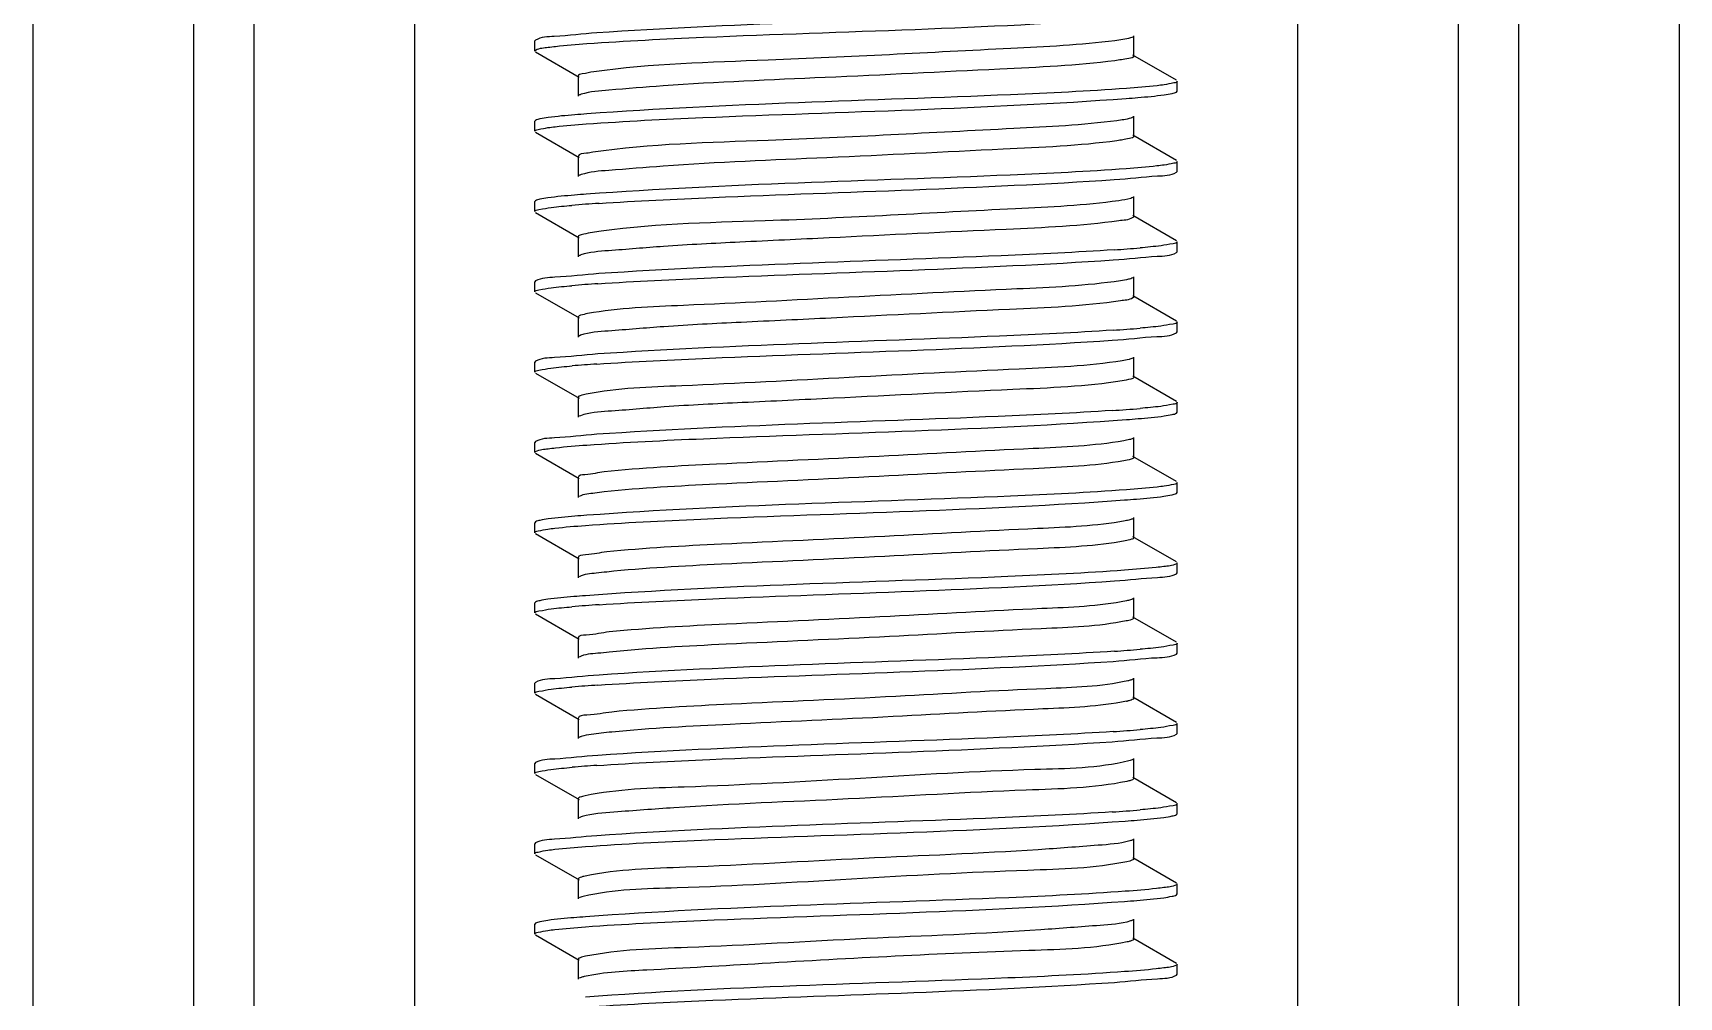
# Model space of a CAD drawing. Extents: x 27938 to 1507990, y 110129 to 923079.
# Drawn here: x 532387.5 to 532875.7, y 342115 to 342401 of the extents above; entities that cross this region are included whole.
import ezdxf

# ---------------------------------------------------------------- set-up
doc = ezdxf.new("R2010")
doc.units = 0
doc.header["$LTSCALE"] = 1000
doc.header["$MEASUREMENT"] = 0

msp = doc.modelspace()

# ---------------------------------------------------------------- linework, layer by layer
at = {"linetype": 'Continuous'}
for p, q in [((532387.5, 346328.15), (532387.5, 341587.12)), ((532435.13, 346328.15), (532435.13, 341587.12)), ((532452.99, 346328.15), (532452.99, 341587.12)), ((532500.61, 346328.15), (532500.61, 341587.12)), ((532762.55, 346328.15), (532762.55, 341587.12)), ((532810.18, 346328.15), (532810.18, 341587.12)), ((532828.04, 346328.15), (532828.04, 341587.12)), ((532875.66, 346328.15), (532875.66, 341587.12)), ((532536.56, 342398.86), (532536.33, 342398.6)), ((532536.33, 342395.62), (532536.33, 342398.6)), ((532536.33, 342395.62), (532536.33, 342398.6)), ((532713.95, 342394.13), (532713.95, 342400.09)), ((532536.56, 342395.36), (532549.48, 342387.88)), ((532726.61, 342386.95), (532713.69, 342394.43)), ((532549.22, 342388.18), (532549.22, 342382.23)), ((532726.61, 342383.45), (532726.83, 342383.71)), ((532726.83, 342383.71), (532726.83, 342386.69)), ((532726.83, 342383.71), (532726.83, 342386.69)), ((532536.56, 342375.05), (532536.33, 342374.78)), ((532536.33, 342371.81), (532536.33, 342374.78)), ((532536.33, 342371.81), (532536.33, 342374.78)), ((532713.95, 342370.32), (532713.95, 342376.27)), ((532536.56, 342371.55), (532549.48, 342364.07)), ((532726.61, 342363.14), (532713.69, 342370.62)), ((532549.22, 342364.37), (532549.22, 342358.41)), ((532726.61, 342359.64), (532726.83, 342359.9)), ((532726.83, 342359.9), (532726.83, 342362.88)), ((532726.83, 342359.9), (532726.83, 342362.88)), ((532536.56, 342351.23), (532536.33, 342350.97)), ((532536.33, 342348), (532536.33, 342350.97)), ((532536.33, 342348), (532536.33, 342350.97)), ((532713.95, 342346.51), (532713.95, 342352.46)), ((532536.56, 342347.73), (532549.48, 342340.25)), ((532726.61, 342339.33), (532713.69, 342346.81)), ((532549.22, 342340.55), (532549.22, 342334.6)), ((532726.83, 342336.09), (532726.83, 342339.07)), ((532726.83, 342336.09), (532726.83, 342339.07)), ((532726.61, 342335.83), (532726.83, 342336.09)), ((532536.56, 342327.42), (532536.33, 342327.16)), ((532536.33, 342324.18), (532536.33, 342327.16)), ((532536.33, 342324.18), (532536.33, 342327.16)), ((532536.56, 342323.92), (532549.48, 342316.44)), ((532713.95, 342322.69), (532713.95, 342328.65)), ((532726.61, 342315.51), (532713.69, 342323)), ((532549.22, 342316.74), (532549.22, 342310.79)), ((532726.83, 342312.28), (532726.83, 342315.25)), ((532726.83, 342312.28), (532726.83, 342315.25)), ((532549.93, 342311.29), (532549.48, 342311.09)), ((532726.61, 342312.02), (532726.83, 342312.28)), ((532713.95, 342298.88), (532713.95, 342304.83)), ((532536.56, 342303.61), (532536.33, 342303.35)), ((532536.33, 342300.37), (532536.33, 342303.35)), ((532536.33, 342300.37), (532536.33, 342303.35)), ((532536.56, 342300.11), (532549.48, 342292.63)), ((532726.61, 342291.7), (532713.69, 342299.18)), ((532549.22, 342292.93), (532549.22, 342286.98)), ((532726.83, 342288.46), (532726.83, 342291.44)), ((532726.83, 342288.46), (532726.83, 342291.44)), ((532549.89, 342287.46), (532549.48, 342287.28)), ((532726.61, 342288.2), (532726.83, 342288.46)), ((532713.95, 342275.07), (532713.95, 342281.02)), ((532536.56, 342279.79), (532536.33, 342279.53)), ((532536.33, 342276.56), (532536.33, 342279.53)), ((532536.33, 342276.56), (532536.33, 342279.53)), ((532536.56, 342276.3), (532549.48, 342268.81)), ((532726.61, 342267.89), (532713.69, 342275.37)), ((532549.22, 342269.12), (532549.22, 342263.16)), ((532726.83, 342264.65), (532726.83, 342267.63)), ((532726.83, 342264.65), (532726.83, 342267.63)), ((532726.61, 342264.39), (532726.83, 342264.65)), ((532536.56, 342255.98), (532536.33, 342255.72)), ((532536.33, 342252.74), (532536.33, 342255.72)), ((532536.33, 342252.74), (532536.33, 342255.72)), ((532713.95, 342251.26), (532713.95, 342257.21)), ((532536.56, 342252.48), (532549.48, 342245)), ((532726.61, 342244.08), (532713.69, 342251.56)), ((532549.22, 342245.3), (532549.22, 342239.35)), ((532726.83, 342240.84), (532726.83, 342243.81)), ((532726.83, 342240.84), (532726.83, 342243.81)), ((532726.61, 342240.58), (532726.83, 342240.84)), ((532536.56, 342232.17), (532536.33, 342231.91)), ((532536.33, 342228.93), (532536.33, 342231.91)), ((532536.33, 342228.93), (532536.33, 342231.91)), ((532713.95, 342227.44), (532713.95, 342233.4)), ((532536.56, 342228.67), (532549.48, 342221.19)), ((532726.61, 342220.26), (532713.69, 342227.74)), ((532549.22, 342221.49), (532549.22, 342215.54)), ((532726.61, 342216.76), (532726.83, 342217.03)), ((532726.83, 342217.03), (532726.83, 342220)), ((532726.83, 342217.03), (532726.83, 342220)), ((532536.56, 342208.36), (532536.33, 342208.1)), ((532536.33, 342205.12), (532536.33, 342208.1)), ((532536.33, 342205.12), (532536.33, 342208.1)), ((532713.95, 342203.63), (532713.95, 342209.58)), ((532536.56, 342204.86), (532549.48, 342197.38)), ((532726.61, 342196.45), (532713.69, 342203.93)), ((532549.22, 342197.68), (532549.22, 342191.72)), ((532726.61, 342192.95), (532726.83, 342193.21)), ((532726.83, 342193.21), (532726.83, 342196.19)), ((532726.83, 342193.21), (532726.83, 342196.19)), ((532536.56, 342184.54), (532536.33, 342184.28)), ((532536.33, 342181.31), (532536.33, 342184.28)), ((532536.33, 342181.31), (532536.33, 342184.28)), ((532713.95, 342179.82), (532713.95, 342185.77)), ((532536.56, 342181.05), (532549.48, 342173.56)), ((532712.47, 342179.1), (532711.88, 342178.97)), ((532726.61, 342172.64), (532713.69, 342180.12)), ((532549.22, 342173.86), (532549.22, 342167.91)), ((532726.61, 342169.14), (532726.83, 342169.4)), ((532726.83, 342169.4), (532726.83, 342172.38)), ((532726.83, 342169.4), (532726.83, 342172.38)), ((532536.56, 342160.73), (532536.33, 342160.47)), ((532536.33, 342157.49), (532536.33, 342160.47)), ((532536.33, 342157.49), (532536.33, 342160.47)), ((532713.95, 342156), (532713.95, 342161.96)), ((532536.56, 342157.23), (532549.48, 342149.75)), ((532712.77, 342155.36), (532711.93, 342155.16)), ((532726.61, 342148.82), (532713.69, 342156.31)), ((532549.22, 342150.05), (532549.22, 342144.1)), ((532726.83, 342145.59), (532726.83, 342148.56)), ((532726.83, 342145.59), (532726.83, 342148.56)), ((532726.61, 342145.33), (532726.83, 342145.59)), ((532536.56, 342136.92), (532536.33, 342136.66)), ((532536.33, 342133.68), (532536.33, 342136.66)), ((532536.33, 342133.68), (532536.33, 342136.66)), ((532713.95, 342132.19), (532713.95, 342138.15)), ((532536.56, 342133.42), (532549.48, 342125.94)), ((532726.61, 342125.01), (532713.69, 342132.49)), ((532549.22, 342126.24), (532549.22, 342120.29)), ((532726.83, 342121.77), (532726.83, 342124.75)), ((532726.83, 342121.77), (532726.83, 342124.75)), ((532726.61, 342121.51), (532726.83, 342121.77))]:
    msp.add_line(p, q, dxfattribs=at)
for centre, radius, start, end in [((532583.11, 341923.72), 427.62, 93.719, 94.7992), ((532680.58, 342756.75), 421, 273.7601, 274.8008), ((532582.7, 341905.12), 422.38, 93.7519, 94.8), ((532680.17, 342738.1), 426.18, 273.7273, 274.8001), ((532582.27, 341886.73), 416.95, 93.7864, 94.801), ((532679.79, 342719.16), 431.07, 273.6966, 274.7995), ((532583.12, 341804.49), 427.78, 93.7179, 94.7992), ((532680.59, 342637.51), 420.83, 273.7612, 274.8008), ((532582.71, 341785.88), 422.56, 93.7508, 94.8), ((532707.85, 342222.29), 19.92, 281.4492, 282.4619), ((532680.18, 342618.87), 426.01, 273.7284, 274.8001), ((532582.28, 341767.49), 417.13, 93.7852, 94.8009), ((532679.8, 342599.94), 430.91, 273.6976, 274.7995)]:
    msp.add_arc(centre, radius, start, end, dxfattribs=at)
for points, knots in [([(532707.57, 342408.05), (532696.28, 342407.31), (532645.34, 342404.87), (532594.33, 342403.66), (532554.72, 342400.99)], [0, 0, 0, 0, 0.221727, 1, 1, 1, 1]), ([(532551.77, 342397.81), (532563.28, 342398.65), (532616.62, 342401.25), (532670.04, 342402.29), (532711.78, 342405.37)], [0, 0, 0, 0, 0.216168, 1, 1, 1, 1]), ([(532554.72, 342400.99), (532550.52, 342400.71), (532544.62, 342399.89), (532538.2, 342399.8), (532536.56, 342398.86)], [0, 0, 0, 0, 0.690699, 1, 1, 1, 1]), ([(532540.29, 342396.72), (532541.02, 342396.82), (532544.84, 342397.28), (532548.67, 342397.58), (532551.77, 342397.81)], [0, 0, 0, 0, 0.191575, 1, 1, 1, 1]), ([(532708.37, 342398.68), (532698.14, 342397.38), (532663.8, 342395.75), (532612.34, 342392.85), (532570.93, 342391.84), (532553.82, 342389.45)], [0, 0, 0, 0, 0.199783, 0.665188, 1, 1, 1, 1]), ([(532713.68, 342399.78), (532713.47, 342399.66), (532711.73, 342399.08), (532709.92, 342398.88), (532708.37, 342398.68)], [0, 0, 0, 0, 0.137062, 1, 1, 1, 1]), ([(532536.33, 342395.62), (532536.33, 342395.74), (532537.74, 342396.63), (532539.04, 342396.54), (532540.29, 342396.72)], [0, 0, 0, 0, 0.088884, 1, 1, 1, 1]), ([(532708.37, 342392.73), (532697.05, 342391.29), (532668.33, 342390.01), (532623.7, 342387.7), (532584.95, 342386.22), (532560.96, 342384.2), (532552.75, 342383.61), (532550.11, 342382.78)], [0, 0, 0, 0, 0.215732, 0.542961, 0.846149, 0.947566, 1, 1, 1, 1]), ([(532713.95, 342394.13), (532713.95, 342393.61), (532711.16, 342393.29), (532709.76, 342392.91), (532708.37, 342392.73)], [0, 0, 0, 0, 0.271371, 1, 1, 1, 1]), ([(532553.82, 342389.45), (532552.67, 342389.29), (532551.48, 342388.98), (532549.22, 342388.62), (532549.22, 342388.18)], [0, 0, 0, 0, 0.725335, 1, 1, 1, 1]), ([(532550.11, 342382.78), (532549.99, 342382.74), (532549.77, 342382.67), (532549.57, 342382.58), (532549.48, 342382.53)], [0, 0, 0, 0, 0.562806, 1, 1, 1, 1]), ([(532711.78, 342384.53), (532700.35, 342383.69), (532647.01, 342381.09), (532593.59, 342380.02), (532551.77, 342376.97)], [0, 0, 0, 0, 0.214685, 1, 1, 1, 1]), ([(532711.73, 342381.55), (532712.88, 342381.64), (532716.64, 342381.93), (532720.4, 342382.27), (532722.98, 342382.63)], [0, 0, 0, 0, 0.307511, 1, 1, 1, 1]), ([(532723, 342385.61), (532722.28, 342385.51), (532718.56, 342385.05), (532714.81, 342384.75), (532711.78, 342384.53)], [0, 0, 0, 0, 0.191301, 1, 1, 1, 1]), ([(532722.98, 342382.63), (532723.77, 342382.74), (532724.98, 342382.96), (532726.22, 342383.23), (532726.61, 342383.45)], [0, 0, 0, 0, 0.642979, 1, 1, 1, 1]), ([(532726.83, 342386.69), (532726.83, 342386.32), (532724.95, 342386), (532723.96, 342385.75), (532723, 342385.61)], [0, 0, 0, 0, 0.27461, 1, 1, 1, 1]), ([(532551.61, 342373.98), (532563.11, 342374.83), (532616.48, 342377.43), (532669.93, 342378.47), (532711.73, 342381.55)], [0, 0, 0, 0, 0.215679, 1, 1, 1, 1]), ([(532536.33, 342371.81), (532536.33, 342372.18), (532538.25, 342372.5), (532539.26, 342372.76), (532540.24, 342372.9)], [0, 0, 0, 0, 0.274258, 1, 1, 1, 1]), ([(532540.29, 342375.88), (532539.48, 342375.77), (532538.23, 342375.55), (532536.95, 342375.27), (532536.56, 342375.05)], [0, 0, 0, 0, 0.644106, 1, 1, 1, 1]), ([(532540.24, 342372.9), (532540.97, 342373), (532544.75, 342373.46), (532548.54, 342373.76), (532551.61, 342373.98)], [0, 0, 0, 0, 0.191496, 1, 1, 1, 1]), ([(532551.77, 342376.97), (532550.59, 342376.89), (532546.76, 342376.59), (532542.93, 342376.25), (532540.29, 342375.88)], [0, 0, 0, 0, 0.307212, 1, 1, 1, 1]), ([(532708.95, 342374.95), (532698.81, 342373.59), (532664.26, 342372), (532612.52, 342368.99), (532570.71, 342368.08), (532553.5, 342365.59)], [0, 0, 0, 0, 0.197098, 0.665048, 1, 1, 1, 1]), ([(532713.68, 342375.97), (532713.49, 342375.86), (532711.94, 342375.33), (532710.33, 342375.13), (532708.95, 342374.95)], [0, 0, 0, 0, 0.140352, 1, 1, 1, 1]), ([(532708.95, 342368.99), (532697.77, 342367.49), (532669.03, 342366.26), (532624.23, 342363.89), (532585.12, 342362.44), (532560.93, 342360.37), (532552.67, 342359.81), (532550.04, 342358.95)], [0, 0, 0, 0, 0.212511, 0.540713, 0.846077, 0.947938, 1, 1, 1, 1]), ([(532713.95, 342370.32), (532713.95, 342369.84), (532711.47, 342369.5), (532710.2, 342369.16), (532708.95, 342368.99)], [0, 0, 0, 0, 0.273189, 1, 1, 1, 1]), ([(532553.5, 342365.59), (532552.88, 342365.5), (532551.67, 342365.16), (532549.22, 342365.23), (532549.22, 342364.37)], [0, 0, 0, 0, 0.421551, 1, 1, 1, 1]), ([(532550.04, 342358.95), (532549.93, 342358.91), (532549.74, 342358.84), (532549.56, 342358.76), (532549.48, 342358.72)], [0, 0, 0, 0, 0.558561, 1, 1, 1, 1]), ([(532711.73, 342360.71), (532700.27, 342359.87), (532646.89, 342357.27), (532593.44, 342356.21), (532551.61, 342353.15)], [0, 0, 0, 0, 0.215024, 1, 1, 1, 1]), ([(532708.19, 342357.49), (532712.45, 342357.78), (532718.43, 342358.6), (532724.95, 342358.69), (532726.61, 342359.64)], [0, 0, 0, 0, 0.690937, 1, 1, 1, 1]), ([(532722.98, 342361.8), (532722.27, 342361.7), (532718.52, 342361.24), (532714.77, 342360.94), (532711.73, 342360.71)], [0, 0, 0, 0, 0.191312, 1, 1, 1, 1]), ([(532726.83, 342362.88), (532726.83, 342362.51), (532724.95, 342362.19), (532723.95, 342361.93), (532722.98, 342361.8)], [0, 0, 0, 0, 0.274539, 1, 1, 1, 1]), ([(532555.37, 342350.43), (532566.61, 342351.18), (532617.55, 342353.62), (532668.55, 342354.84), (532708.19, 342357.49)], [0, 0, 0, 0, 0.220951, 1, 1, 1, 1]), ([(532536.33, 342348), (532536.33, 342348.45), (532538.77, 342348.72), (532539.98, 342349.06), (532541.2, 342349.21)], [0, 0, 0, 0, 0.27062, 1, 1, 1, 1]), ([(532540.24, 342352.06), (532539.44, 342351.95), (532538.21, 342351.74), (532536.95, 342351.46), (532536.56, 342351.23)], [0, 0, 0, 0, 0.643624, 1, 1, 1, 1]), ([(532551.61, 342353.15), (532550.45, 342353.06), (532546.65, 342352.77), (532542.86, 342352.43), (532540.24, 342352.06)], [0, 0, 0, 0, 0.307309, 1, 1, 1, 1]), ([(532709.5, 342351.21), (532699.36, 342349.77), (532664.32, 342348.25), (532612.18, 342345.02), (532569.89, 342344.39), (532552.75, 342341.67)], [0, 0, 0, 0, 0.195714, 0.66858, 1, 1, 1, 1]), ([(532713.68, 342352.16), (532713.5, 342352.06), (532712.14, 342351.57), (532710.72, 342351.38), (532709.5, 342351.21)], [0, 0, 0, 0, 0.143993, 1, 1, 1, 1]), ([(532709.5, 342345.26), (532698.46, 342343.69), (532669.74, 342342.5), (532632.29, 342340.59), (532598.41, 342338.98), (532576.55, 342337.93), (532560.91, 342336.54), (532552.6, 342336), (532549.98, 342335.12)], [0, 0, 0, 0, 0.209152, 0.538245, 0.703966, 0.845837, 0.948213, 1, 1, 1, 1]), ([(532713.95, 342346.51), (532713.94, 342346.37), (532712.37, 342345.36), (532710.91, 342345.46), (532709.5, 342345.26)], [0, 0, 0, 0, 0.089964, 1, 1, 1, 1]), ([(532552.75, 342341.67), (532551.87, 342341.53), (532550.92, 342341.3), (532549.22, 342340.9), (532549.22, 342340.55)], [0, 0, 0, 0, 0.720116, 1, 1, 1, 1]), ([(532726.83, 342339.07), (532726.83, 342338.62), (532724.45, 342338.34), (532723.26, 342338.01), (532722.06, 342337.86)], [0, 0, 0, 0, 0.270908, 1, 1, 1, 1]), ([(532549.98, 342335.12), (532549.89, 342335.08), (532549.72, 342335.02), (532549.55, 342334.94), (532549.48, 342334.9)], [0, 0, 0, 0, 0.554726, 1, 1, 1, 1]), ([(532555.06, 342326.6), (532566.25, 342327.35), (532617.19, 342329.79), (532668.18, 342331.02), (532707.88, 342333.66)], [0, 0, 0, 0, 0.219921, 1, 1, 1, 1]), ([(532708.19, 342336.65), (532697.01, 342335.91), (532646.07, 342333.46), (532595.08, 342332.23), (532555.37, 342329.6)], [0, 0, 0, 0, 0.219663, 1, 1, 1, 1]), ([(532707.88, 342333.66), (532712.22, 342333.94), (532718.29, 342334.79), (532724.92, 342334.86), (532726.61, 342335.83)], [0, 0, 0, 0, 0.691235, 1, 1, 1, 1]), ([(532555.37, 342329.6), (532551.01, 342329.31), (532544.91, 342328.46), (532538.25, 342328.39), (532536.56, 342327.42)], [0, 0, 0, 0, 0.691322, 1, 1, 1, 1]), ([(532536.33, 342324.18), (532536.33, 342324.63), (532538.73, 342324.91), (532539.93, 342325.24), (532541.14, 342325.39)], [0, 0, 0, 0, 0.270822, 1, 1, 1, 1]), ([(532710.02, 342327.47), (532699.85, 342325.94), (532672.89, 342324.79), (532629.7, 342322.65), (532587.31, 342320.33), (532561.33, 342319.41), (532551.94, 342317.72)], [0, 0, 0, 0, 0.194809, 0.509786, 0.819314, 1, 1, 1, 1]), ([(532713.68, 342328.35), (532713.29, 342328.12), (532712.04, 342327.82), (532710.81, 342327.59), (532710.02, 342327.47)], [0, 0, 0, 0, 0.362559, 1, 1, 1, 1]), ([(532710.02, 342321.52), (532699.14, 342319.88), (532670.44, 342318.76), (532632.95, 342316.8), (532598.78, 342315.19), (532576.68, 342314.13), (532560.92, 342312.71), (532552.54, 342312.2), (532549.93, 342311.29)], [0, 0, 0, 0, 0.205664, 0.535582, 0.702489, 0.845448, 0.948405, 1, 1, 1, 1]), ([(532713.95, 342322.69), (532713.94, 342322.57), (532712.6, 342321.63), (532711.27, 342321.71), (532710.02, 342321.52)], [0, 0, 0, 0, 0.092494, 1, 1, 1, 1]), ([(532551.94, 342317.72), (532551.25, 342317.59), (532550.49, 342317.42), (532549.22, 342317.02), (532549.22, 342316.74)], [0, 0, 0, 0, 0.713836, 1, 1, 1, 1]), ([(532726.83, 342315.25), (532726.83, 342314.8), (532724.42, 342314.53), (532723.21, 342314.19), (532721.99, 342314.04)], [0, 0, 0, 0, 0.270705, 1, 1, 1, 1]), ([(532554.73, 342302.77), (532565.87, 342303.52), (532616.82, 342305.97), (532667.83, 342307.2), (532707.58, 342309.82)], [0, 0, 0, 0, 0.218885, 1, 1, 1, 1]), ([(532707.88, 342312.82), (532696.65, 342312.07), (532645.71, 342309.63), (532594.71, 342308.41), (532555.06, 342305.76)], [0, 0, 0, 0, 0.220688, 1, 1, 1, 1]), ([(532707.58, 342309.82), (532711.99, 342310.11), (532718.16, 342310.97), (532724.9, 342311.03), (532726.61, 342312.02)], [0, 0, 0, 0, 0.691515, 1, 1, 1, 1]), ([(532555.06, 342305.76), (532550.77, 342305.48), (532544.77, 342304.65), (532538.23, 342304.56), (532536.56, 342303.61)], [0, 0, 0, 0, 0.691024, 1, 1, 1, 1]), ([(532713.68, 342304.53), (532713.33, 342304.33), (532712.26, 342304.05), (532711.19, 342303.85), (532710.51, 342303.74)], [0, 0, 0, 0, 0.368275, 1, 1, 1, 1]), ([(532536.33, 342300.37), (532536.33, 342300.81), (532538.69, 342301.09), (532539.88, 342301.42), (532541.06, 342301.57)], [0, 0, 0, 0, 0.271063, 1, 1, 1, 1]), ([(532710.51, 342303.74), (532700.43, 342302.11), (532673.34, 342301.04), (532629.84, 342298.85), (532587.1, 342296.45), (532560.93, 342295.64), (532551.6, 342293.84)], [0, 0, 0, 0, 0.192287, 0.509303, 0.821123, 1, 1, 1, 1]), ([(532710.51, 342297.78), (532699.81, 342296.06), (532671.14, 342295.02), (532633.62, 342293.01), (532599.17, 342291.39), (532576.83, 342290.34), (532560.94, 342288.88), (532552.49, 342288.4), (532549.89, 342287.46)], [0, 0, 0, 0, 0.202057, 0.532738, 0.700843, 0.844928, 0.948524, 1, 1, 1, 1]), ([(532713.94, 342298.88), (532713.94, 342298.54), (532712.31, 342298.15), (532711.38, 342297.92), (532710.51, 342297.78)], [0, 0, 0, 0, 0.280678, 1, 1, 1, 1]), ([(532551.6, 342293.84), (532551, 342293.73), (532550.31, 342293.57), (532549.22, 342293.18), (532549.22, 342292.93)], [0, 0, 0, 0, 0.710342, 1, 1, 1, 1]), ([(532726.83, 342291.44), (532726.83, 342290.98), (532724.39, 342290.71), (532723.17, 342290.37), (532721.94, 342290.22)], [0, 0, 0, 0, 0.270538, 1, 1, 1, 1]), ([(532551.78, 342278.75), (532563.29, 342279.58), (532616.63, 342282.18), (532670.05, 342283.23), (532711.78, 342286.3)], [0, 0, 0, 0, 0.216188, 1, 1, 1, 1]), ([(532707.58, 342288.99), (532696.3, 342288.24), (532645.35, 342285.81), (532594.34, 342284.6), (532554.73, 342281.93)], [0, 0, 0, 0, 0.221694, 1, 1, 1, 1]), ([(532711.78, 342286.3), (532712.94, 342286.39), (532716.68, 342286.68), (532720.42, 342287.02), (532723, 342287.38)], [0, 0, 0, 0, 0.307529, 1, 1, 1, 1]), ([(532723, 342287.38), (532723.78, 342287.5), (532724.99, 342287.71), (532726.22, 342287.98), (532726.61, 342288.2)], [0, 0, 0, 0, 0.642817, 1, 1, 1, 1]), ([(532554.73, 342281.93), (532550.52, 342281.65), (532544.63, 342280.83), (532538.2, 342280.73), (532536.56, 342279.79)], [0, 0, 0, 0, 0.69071, 1, 1, 1, 1]), ([(532710.97, 342280), (532702.13, 342278.47), (532677.83, 342277.48), (532637.63, 342275.27), (532595.2, 342273.35), (532568, 342271.97), (532556.94, 342270.77)], [0, 0, 0, 0, 0.174435, 0.471025, 0.783552, 1, 1, 1, 1]), ([(532713.68, 342280.72), (532713.38, 342280.54), (532712.46, 342280.28), (532711.55, 342280.1), (532710.97, 342280)], [0, 0, 0, 0, 0.374646, 1, 1, 1, 1]), ([(532536.33, 342276.56), (532536.33, 342276.68), (532537.74, 342277.57), (532539.04, 342277.48), (532540.29, 342277.65)], [0, 0, 0, 0, 0.088875, 1, 1, 1, 1]), ([(532540.29, 342277.65), (532541.02, 342277.76), (532544.84, 342278.22), (532548.68, 342278.52), (532551.78, 342278.75)], [0, 0, 0, 0, 0.191576, 1, 1, 1, 1]), ([(532713.94, 342275.07), (532713.94, 342274.77), (532712.55, 342274.37), (532711.72, 342274.18), (532710.97, 342274.05)], [0, 0, 0, 0, 0.284151, 1, 1, 1, 1]), ([(532556.94, 342270.77), (532555.01, 342270.56), (532553.16, 342269.99), (532549.22, 342269.82), (532549.22, 342269.12)], [0, 0, 0, 0, 0.732932, 1, 1, 1, 1]), ([(532710.97, 342274.05), (532702.13, 342272.52), (532677.83, 342271.53), (532637.63, 342269.31), (532595.2, 342267.4), (532568, 342266.02), (532556.94, 342264.82)], [0, 0, 0, 0, 0.174435, 0.471025, 0.783552, 1, 1, 1, 1]), ([(532711.78, 342265.47), (532700.35, 342264.62), (532647.01, 342262.02), (532593.6, 342260.96), (532551.78, 342257.91)], [0, 0, 0, 0, 0.214671, 1, 1, 1, 1]), ([(532723, 342266.55), (532722.29, 342266.45), (532718.56, 342265.99), (532714.81, 342265.69), (532711.78, 342265.47)], [0, 0, 0, 0, 0.191301, 1, 1, 1, 1]), ([(532726.83, 342267.63), (532726.83, 342267.26), (532724.95, 342266.94), (532723.96, 342266.68), (532723, 342266.55)], [0, 0, 0, 0, 0.274613, 1, 1, 1, 1]), ([(532556.94, 342264.82), (532556, 342264.71), (532553.53, 342264.34), (532550.85, 342264.26), (532549.48, 342263.46)], [0, 0, 0, 0, 0.372044, 1, 1, 1, 1]), ([(532551.34, 342254.9), (532562.75, 342255.74), (532616.05, 342258.34), (532669.43, 342259.42), (532711.24, 342262.45)], [0, 0, 0, 0, 0.214378, 1, 1, 1, 1]), ([(532711.24, 342262.45), (532712.43, 342262.54), (532716.31, 342262.84), (532720.18, 342263.18), (532722.85, 342263.55)], [0, 0, 0, 0, 0.30728, 1, 1, 1, 1]), ([(532722.85, 342263.55), (532723.67, 342263.66), (532724.93, 342263.88), (532726.21, 342264.16), (532726.61, 342264.39)], [0, 0, 0, 0, 0.644379, 1, 1, 1, 1]), ([(532540.29, 342256.82), (532539.48, 342256.7), (532538.23, 342256.49), (532536.95, 342256.21), (532536.56, 342255.98)], [0, 0, 0, 0, 0.644124, 1, 1, 1, 1]), ([(532551.78, 342257.91), (532550.6, 342257.82), (532546.77, 342257.53), (532542.93, 342257.19), (532540.29, 342256.82)], [0, 0, 0, 0, 0.30721, 1, 1, 1, 1]), ([(532711.39, 342256.26), (532702.85, 342254.67), (532678.93, 342253.78), (532639.09, 342251.49), (532596.47, 342249.62), (532568.96, 342248.21), (532557.65, 342247.03)], [0, 0, 0, 0, 0.169335, 0.463986, 0.778446, 1, 1, 1, 1]), ([(532713.68, 342256.91), (532713.42, 342256.76), (532712.65, 342256.52), (532711.88, 342256.35), (532711.39, 342256.26)], [0, 0, 0, 0, 0.381761, 1, 1, 1, 1]), ([(532536.33, 342252.74), (532536.33, 342253.11), (532538.21, 342253.43), (532539.2, 342253.69), (532540.16, 342253.82)], [0, 0, 0, 0, 0.27468, 1, 1, 1, 1]), ([(532540.16, 342253.82), (532540.87, 342253.92), (532544.58, 342254.38), (532548.32, 342254.68), (532551.34, 342254.9)], [0, 0, 0, 0, 0.191268, 1, 1, 1, 1]), ([(532713.94, 342251.26), (532713.94, 342250.99), (532712.77, 342250.6), (532712.04, 342250.43), (532711.39, 342250.31)], [0, 0, 0, 0, 0.288381, 1, 1, 1, 1]), ([(532557.65, 342247.03), (532555.54, 342246.81), (532553.55, 342246.18), (532549.22, 342246.07), (532549.22, 342245.3)], [0, 0, 0, 0, 0.73383, 1, 1, 1, 1]), ([(532711.39, 342250.31), (532702.85, 342248.72), (532678.93, 342247.82), (532639.09, 342245.54), (532596.47, 342243.66), (532568.96, 342242.26), (532557.65, 342241.08)], [0, 0, 0, 0, 0.169335, 0.463986, 0.778446, 1, 1, 1, 1]), ([(532557.65, 342241.08), (532556.62, 342240.97), (532553.92, 342240.57), (532550.98, 342240.52), (532549.48, 342239.65)], [0, 0, 0, 0, 0.374075, 1, 1, 1, 1]), ([(532711.24, 342241.62), (532699.71, 342240.78), (532646.41, 342238.18), (532593.03, 342237.14), (532551.34, 342234.06)], [0, 0, 0, 0, 0.216629, 1, 1, 1, 1]), ([(532722.85, 342242.71), (532722.11, 342242.61), (532718.25, 342242.15), (532714.38, 342241.84), (532711.24, 342241.62)], [0, 0, 0, 0, 0.191487, 1, 1, 1, 1]), ([(532726.83, 342243.81), (532726.83, 342243.69), (532725.41, 342242.8), (532724.11, 342242.89), (532722.85, 342242.71)], [0, 0, 0, 0, 0.088741, 1, 1, 1, 1]), ([(532555.38, 342231.37), (532566.63, 342232.12), (532617.56, 342234.56), (532668.56, 342235.77), (532708.2, 342238.43)], [0, 0, 0, 0, 0.220985, 1, 1, 1, 1]), ([(532708.2, 342238.43), (532712.46, 342238.71), (532718.43, 342239.54), (532724.95, 342239.63), (532726.61, 342240.58)], [0, 0, 0, 0, 0.690927, 1, 1, 1, 1]), ([(532540.16, 342232.99), (532539.37, 342232.87), (532538.17, 342232.66), (532536.94, 342232.39), (532536.56, 342232.17)], [0, 0, 0, 0, 0.642692, 1, 1, 1, 1]), ([(532551.34, 342234.06), (532550.19, 342233.98), (532546.46, 342233.69), (532542.72, 342233.35), (532540.16, 342232.99)], [0, 0, 0, 0, 0.307565, 1, 1, 1, 1]), ([(532711.79, 342232.53), (532703.54, 342230.86), (532680.01, 342230.08), (532640.54, 342227.72), (532597.75, 342225.88), (532569.95, 342224.46), (532558.39, 342223.3)], [0, 0, 0, 0, 0.164215, 0.456918, 0.773319, 1, 1, 1, 1]), ([(532713.68, 342233.1), (532713.46, 342232.97), (532712.82, 342232.75), (532712.18, 342232.61), (532711.79, 342232.53)], [0, 0, 0, 0, 0.389817, 1, 1, 1, 1]), ([(532536.33, 342228.93), (532536.33, 342229.39), (532538.77, 342229.66), (532539.98, 342229.99), (532541.2, 342230.15)], [0, 0, 0, 0, 0.270614, 1, 1, 1, 1]), ([(532711.71, 342226.56), (532703.42, 342224.91), (532679.87, 342224.1), (532640.4, 342221.77), (532597.67, 342219.92), (532569.92, 342218.5), (532558.39, 342217.34)], [0, 0, 0, 0, 0.165027, 0.457743, 0.773694, 1, 1, 1, 1]), ([(532713.94, 342227.44), (532713.94, 342227.2), (532712.93, 342226.82), (532712.27, 342226.67), (532711.71, 342226.56)], [0, 0, 0, 0, 0.292222, 1, 1, 1, 1]), ([(532558.39, 342223.3), (532556.1, 342223.07), (532553.95, 342222.37), (532549.22, 342222.32), (532549.22, 342221.49)], [0, 0, 0, 0, 0.734573, 1, 1, 1, 1]), ([(532558.39, 342217.34), (532557.27, 342217.23), (532554.32, 342216.8), (532551.11, 342216.78), (532549.48, 342215.84)], [0, 0, 0, 0, 0.375922, 1, 1, 1, 1]), ([(532708.2, 342217.59), (532697.02, 342216.84), (532646.09, 342214.4), (532595.09, 342213.17), (532555.38, 342210.53)], [0, 0, 0, 0, 0.219629, 1, 1, 1, 1]), ([(532707.89, 342214.59), (532712.22, 342214.88), (532718.3, 342215.72), (532724.92, 342215.8), (532726.61, 342216.76)], [0, 0, 0, 0, 0.691226, 1, 1, 1, 1]), ([(532726.83, 342220), (532726.83, 342219.55), (532724.45, 342219.28), (532723.26, 342218.95), (532722.06, 342218.8)], [0, 0, 0, 0, 0.270915, 1, 1, 1, 1]), ([(532555.07, 342207.54), (532566.26, 342208.28), (532617.2, 342210.73), (532668.2, 342211.96), (532707.89, 342214.59)], [0, 0, 0, 0, 0.219955, 1, 1, 1, 1]), ([(532555.38, 342210.53), (532551.02, 342210.24), (532544.92, 342209.4), (532538.25, 342209.33), (532536.56, 342208.36)], [0, 0, 0, 0, 0.691332, 1, 1, 1, 1]), ([(532712.15, 342208.79), (532704.21, 342207.03), (532681.06, 342206.4), (532642, 342203.94), (532599.04, 342202.14), (532570.96, 342200.7), (532559.17, 342199.56)], [0, 0, 0, 0, 0.159071, 0.449817, 0.768166, 1, 1, 1, 1]), ([(532713.68, 342209.28), (532713.5, 342209.17), (532712.98, 342208.99), (532712.46, 342208.86), (532712.15, 342208.79)], [0, 0, 0, 0, 0.398908, 1, 1, 1, 1]), ([(532536.33, 342205.12), (532536.33, 342205.57), (532538.73, 342205.84), (532539.93, 342206.17), (532541.14, 342206.33)], [0, 0, 0, 0, 0.270815, 1, 1, 1, 1]), ([(532711.8, 342202.76), (532703.67, 342201.11), (532680.42, 342200.33), (532641.32, 342197.99), (532598.66, 342196.16), (532570.84, 342194.73), (532559.17, 342193.61)], [0, 0, 0, 0, 0.162868, 0.453695, 0.769951, 1, 1, 1, 1]), ([(532713.94, 342203.63), (532713.94, 342203.43), (532713.16, 342203.07), (532712.6, 342202.94), (532712.15, 342202.84)], [0, 0, 0, 0, 0.299631, 1, 1, 1, 1]), ([(532559.17, 342199.56), (532556.69, 342199.32), (532554.37, 342198.55), (532549.22, 342198.58), (532549.22, 342197.68)], [0, 0, 0, 0, 0.735179, 1, 1, 1, 1]), ([(532550.13, 342192.29), (532550, 342192.25), (532549.78, 342192.17), (532549.57, 342192.08), (532549.48, 342192.03)], [0, 0, 0, 0, 0.564999, 1, 1, 1, 1]), ([(532559.17, 342193.61), (532558.12, 342193.51), (532555.1, 342193.16), (532552.04, 342192.88), (532550.13, 342192.29)], [0, 0, 0, 0, 0.344737, 1, 1, 1, 1]), ([(532707.89, 342193.76), (532696.66, 342193.01), (532645.72, 342190.57), (532594.72, 342189.35), (532555.07, 342186.7)], [0, 0, 0, 0, 0.220655, 1, 1, 1, 1]), ([(532707.59, 342190.76), (532712, 342191.05), (532718.16, 342191.91), (532724.9, 342191.97), (532726.61, 342192.95)], [0, 0, 0, 0, 0.691506, 1, 1, 1, 1]), ([(532726.83, 342196.19), (532726.83, 342195.73), (532724.42, 342195.46), (532723.21, 342195.13), (532722, 342194.98)], [0, 0, 0, 0, 0.270711, 1, 1, 1, 1]), ([(532554.74, 342183.7), (532565.88, 342184.45), (532616.83, 342186.9), (532667.84, 342188.14), (532707.59, 342190.76)], [0, 0, 0, 0, 0.218919, 1, 1, 1, 1]), ([(532536.33, 342181.31), (532536.33, 342181.75), (532538.69, 342182.03), (532539.88, 342182.35), (532541.07, 342182.51)], [0, 0, 0, 0, 0.271054, 1, 1, 1, 1]), ([(532555.07, 342186.7), (532550.78, 342186.41), (532544.78, 342185.58), (532538.23, 342185.5), (532536.56, 342184.54)], [0, 0, 0, 0, 0.691034, 1, 1, 1, 1]), ([(532712.47, 342185.05), (532703.4, 342182.83), (532676.54, 342182.55), (532632.74, 342179.8), (532588.34, 342177.36), (532560.88, 342176.72), (532551.24, 342174.7)], [0, 0, 0, 0, 0.173415, 0.493457, 0.817191, 1, 1, 1, 1]), ([(532713.68, 342185.47), (532713.53, 342185.38), (532713.13, 342185.23), (532712.72, 342185.11), (532712.47, 342185.05)], [0, 0, 0, 0, 0.409248, 1, 1, 1, 1]), ([(532711.88, 342178.97), (532702.1, 342176.95), (532674.32, 342176.34), (532629.69, 342173.54), (532588.82, 342172.1), (532562.6, 342170.05), (532553.44, 342169.39), (532550.39, 342168.55)], [0, 0, 0, 0, 0.185116, 0.511346, 0.831141, 0.941355, 1, 1, 1, 1]), ([(532713.94, 342179.82), (532713.94, 342179.65), (532713.32, 342179.31), (532712.85, 342179.19), (532712.47, 342179.1)], [0, 0, 0, 0, 0.307326, 1, 1, 1, 1]), ([(532551.24, 342174.7), (532550.73, 342174.6), (532550.12, 342174.46), (532549.22, 342174.08), (532549.22, 342173.86)], [0, 0, 0, 0, 0.705072, 1, 1, 1, 1]), ([(532550.39, 342168.55), (532550.21, 342168.5), (532549.9, 342168.41), (532549.6, 342168.28), (532549.48, 342168.21)], [0, 0, 0, 0, 0.578625, 1, 1, 1, 1]), ([(532707.59, 342169.92), (532696.31, 342169.18), (532645.36, 342166.74), (532594.35, 342165.53), (532554.74, 342162.87)], [0, 0, 0, 0, 0.221661, 1, 1, 1, 1]), ([(532711.45, 342167.22), (532712.63, 342167.3), (532716.45, 342167.6), (532720.27, 342167.94), (532722.9, 342168.31)], [0, 0, 0, 0, 0.307294, 1, 1, 1, 1]), ([(532726.83, 342172.38), (532726.83, 342171.92), (532724.39, 342171.65), (532723.17, 342171.31), (532721.94, 342171.16)], [0, 0, 0, 0, 0.270543, 1, 1, 1, 1]), ([(532722.9, 342168.31), (532723.71, 342168.42), (532724.95, 342168.63), (532726.22, 342168.91), (532726.61, 342169.14)], [0, 0, 0, 0, 0.643862, 1, 1, 1, 1]), ([(532554.74, 342162.87), (532550.53, 342162.58), (532544.63, 342161.77), (532538.2, 342161.67), (532536.56, 342160.73)], [0, 0, 0, 0, 0.69072, 1, 1, 1, 1]), ([(532551.4, 342159.65), (532562.84, 342160.5), (532616.2, 342163.1), (532669.63, 342164.16), (532711.45, 342167.22)], [0, 0, 0, 0, 0.214801, 1, 1, 1, 1]), ([(532536.33, 342157.49), (532536.33, 342157.86), (532538.21, 342158.18), (532539.21, 342158.44), (532540.17, 342158.57)], [0, 0, 0, 0, 0.274595, 1, 1, 1, 1]), ([(532540.17, 342158.57), (532540.89, 342158.67), (532544.62, 342159.13), (532548.37, 342159.43), (532551.4, 342159.65)], [0, 0, 0, 0, 0.191284, 1, 1, 1, 1]), ([(532712.77, 342161.32), (532709.71, 342160.48), (532700.55, 342159.82), (532674.33, 342157.77), (532633.46, 342156.33), (532588.84, 342153.53), (532561.07, 342152.92), (532551.29, 342150.9)], [0, 0, 0, 0, 0.058704, 0.168955, 0.488756, 0.814934, 1, 1, 1, 1]), ([(532713.68, 342161.66), (532713.56, 342161.59), (532713.26, 342161.46), (532712.95, 342161.37), (532712.77, 342161.32)], [0, 0, 0, 0, 0.421015, 1, 1, 1, 1]), ([(532711.93, 342155.16), (532702.29, 342153.15), (532674.82, 342152.51), (532630.41, 342150.07), (532586.62, 342147.31), (532559.75, 342147.04), (532550.69, 342144.81)], [0, 0, 0, 0, 0.182853, 0.506638, 0.826678, 1, 1, 1, 1]), ([(532713.94, 342156), (532713.94, 342155.86), (532713.47, 342155.55), (532713.07, 342155.45), (532712.77, 342155.36)], [0, 0, 0, 0, 0.31689, 1, 1, 1, 1]), ([(532551.29, 342150.9), (532550.76, 342150.79), (532550.15, 342150.65), (532549.22, 342150.27), (532549.22, 342150.05)], [0, 0, 0, 0, 0.705674, 1, 1, 1, 1]), ([(532726.83, 342148.56), (532726.83, 342148.44), (532725.43, 342147.56), (532724.15, 342147.64), (532722.9, 342147.47)], [0, 0, 0, 0, 0.08899, 1, 1, 1, 1]), ([(532550.69, 342144.81), (532550.44, 342144.75), (532550.03, 342144.64), (532549.63, 342144.49), (532549.48, 342144.4)], [0, 0, 0, 0, 0.590483, 1, 1, 1, 1]), ([(532551.34, 342135.84), (532562.75, 342136.68), (532616.06, 342139.28), (532669.44, 342140.35), (532711.25, 342143.39)], [0, 0, 0, 0, 0.214392, 1, 1, 1, 1]), ([(532711.45, 342146.38), (532699.95, 342145.54), (532646.59, 342142.94), (532593.17, 342141.9), (532551.41, 342138.82)], [0, 0, 0, 0, 0.215992, 1, 1, 1, 1]), ([(532711.25, 342143.39), (532712.44, 342143.47), (532716.31, 342143.77), (532720.18, 342144.12), (532722.85, 342144.49)], [0, 0, 0, 0, 0.307279, 1, 1, 1, 1]), ([(532722.9, 342147.47), (532722.17, 342147.37), (532718.36, 342146.91), (532714.54, 342146.6), (532711.45, 342146.38)], [0, 0, 0, 0, 0.191497, 1, 1, 1, 1]), ([(532722.85, 342144.49), (532723.67, 342144.6), (532724.93, 342144.82), (532726.21, 342145.1), (532726.61, 342145.33)], [0, 0, 0, 0, 0.644365, 1, 1, 1, 1]), ([(532551.41, 342138.82), (532550.25, 342138.73), (532546.5, 342138.44), (532542.75, 342138.1), (532540.17, 342137.74)], [0, 0, 0, 0, 0.307549, 1, 1, 1, 1]), ([(532536.33, 342133.68), (532536.33, 342134.05), (532538.21, 342134.37), (532539.2, 342134.62), (532540.16, 342134.76)], [0, 0, 0, 0, 0.274677, 1, 1, 1, 1]), ([(532540.17, 342137.74), (532539.39, 342137.63), (532538.18, 342137.41), (532536.94, 342137.14), (532536.56, 342136.92)], [0, 0, 0, 0, 0.642876, 1, 1, 1, 1]), ([(532540.16, 342134.76), (532540.87, 342134.86), (532544.58, 342135.32), (532548.32, 342135.61), (532551.34, 342135.84)], [0, 0, 0, 0, 0.191268, 1, 1, 1, 1]), ([(532712.99, 342137.57), (532710.08, 342136.69), (532701.09, 342136.08), (532675.12, 342133.96), (532634.18, 342132.56), (532589.3, 342129.75), (532561.28, 342129.12), (532551.36, 342127.1)], [0, 0, 0, 0, 0.056298, 0.164993, 0.484397, 0.812655, 1, 1, 1, 1]), ([(532713.68, 342137.84), (532713.59, 342137.79), (532713.36, 342137.69), (532713.13, 342137.61), (532712.99, 342137.57)], [0, 0, 0, 0, 0.432297, 1, 1, 1, 1]), ([(532711.95, 342131.36), (532702.43, 342129.36), (532666.07, 342128.44), (532618.68, 342125.86), (532574.8, 342123.2), (532557.07, 342122.42), (532551.01, 342121.08)], [0, 0, 0, 0, 0.180921, 0.672092, 0.884578, 1, 1, 1, 1]), ([(532713.03, 342131.63), (532712.87, 342131.58), (532712.51, 342131.48), (532712.15, 342131.4), (532711.95, 342131.36)], [0, 0, 0, 0, 0.454993, 1, 1, 1, 1]), ([(532713.94, 342132.19), (532713.94, 342132.07), (532713.59, 342131.8), (532713.27, 342131.7), (532713.03, 342131.63)], [0, 0, 0, 0, 0.32895, 1, 1, 1, 1]), ([(532551.36, 342127.1), (532550.82, 342126.99), (532550.18, 342126.85), (532549.23, 342126.47), (532549.22, 342126.24)], [0, 0, 0, 0, 0.706595, 1, 1, 1, 1]), ([(532726.83, 342124.75), (532726.83, 342124.63), (532725.41, 342123.74), (532724.11, 342123.83), (532722.85, 342123.65)], [0, 0, 0, 0, 0.088748, 1, 1, 1, 1]), ([(532551.01, 342121.08), (532550.7, 342121.01), (532550.18, 342120.88), (532549.67, 342120.69), (532549.48, 342120.59)], [0, 0, 0, 0, 0.600854, 1, 1, 1, 1]), ([(532711.25, 342122.55), (532699.72, 342121.72), (532646.41, 342119.12), (532593.03, 342118.08), (532551.34, 342115)], [0, 0, 0, 0, 0.216609, 1, 1, 1, 1]), ([(532555.39, 342112.31), (532566.64, 342113.05), (532617.58, 342115.49), (532668.58, 342116.71), (532708.21, 342119.36)], [0, 0, 0, 0, 0.221018, 1, 1, 1, 1]), ([(532708.21, 342119.36), (532712.47, 342119.65), (532718.44, 342120.48), (532724.95, 342120.56), (532726.61, 342121.51)], [0, 0, 0, 0, 0.690917, 1, 1, 1, 1]), ([(532722.85, 342123.65), (532722.11, 342123.55), (532718.26, 342123.08), (532714.38, 342122.78), (532711.25, 342122.55)], [0, 0, 0, 0, 0.191489, 1, 1, 1, 1])]:
    msp.add_open_spline(points, degree=3, knots=knots, dxfattribs=at)
for points in [[(532541.2, 342349.21), (532543.24, 342349.47), (532545.29, 342349.66), (532547.33, 342349.83)], [(532722.06, 342337.86), (532719.98, 342337.6), (532717.9, 342337.4), (532715.81, 342337.22)], [(532541.14, 342325.39), (532543.2, 342325.65), (532545.28, 342325.85), (532547.35, 342326.02)], [(532721.99, 342314.04), (532719.95, 342313.78), (532717.89, 342313.59), (532715.83, 342313.41)], [(532541.06, 342301.57), (532543.16, 342301.84), (532545.26, 342302.03), (532547.37, 342302.21)], [(532721.94, 342290.22), (532719.92, 342289.97), (532717.89, 342289.78), (532715.85, 342289.6)], [(532541.2, 342230.15), (532543.24, 342230.41), (532545.29, 342230.6), (532547.33, 342230.77)], [(532722.06, 342218.8), (532719.98, 342218.53), (532717.9, 342218.34), (532715.81, 342218.16)], [(532541.14, 342206.33), (532543.2, 342206.59), (532545.28, 342206.78), (532547.35, 342206.96)], [(532722, 342194.98), (532719.95, 342194.72), (532717.89, 342194.52), (532715.83, 342194.35)], [(532541.07, 342182.51), (532543.16, 342182.77), (532545.26, 342182.97), (532547.37, 342183.15)], [(532721.94, 342171.16), (532719.92, 342170.9), (532717.89, 342170.71), (532715.85, 342170.54)]]:
    msp.add_open_spline(points, degree=3, dxfattribs=at)

doc.saveas('drawing.dxf')
